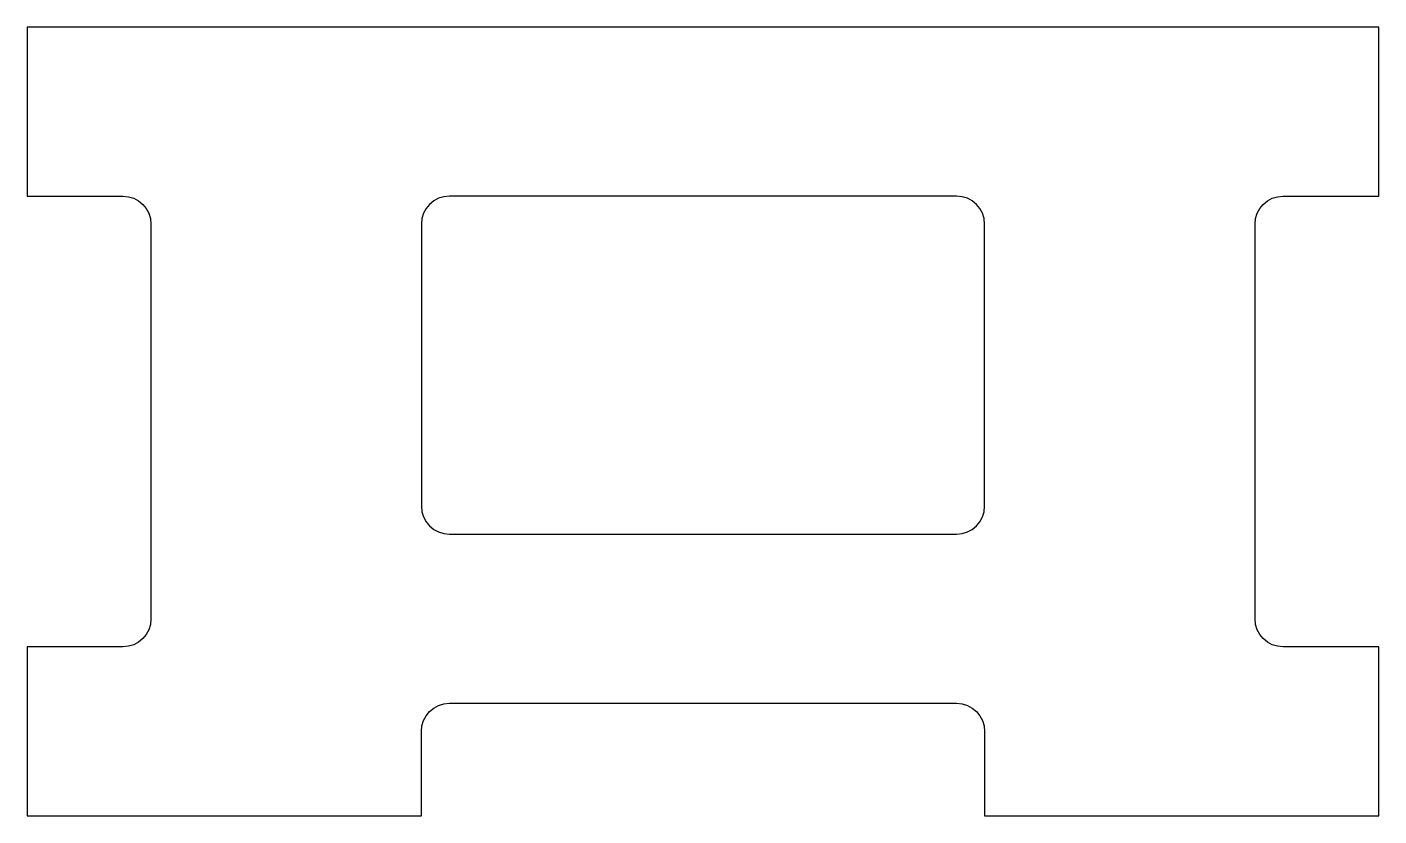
# Model space of a CAD drawing. Extents: x 0 to 168, y 70 to 168.
import ezdxf

# ---------------------------------------------------------------- set-up
doc = ezdxf.new("R2010")
doc.units = 0
doc.layers.get('0').update_dxf_attribs({"linetype": 'CONTINUOUS'})

msp = doc.modelspace()

# ---------------------------------------------------------------- linework, layer by layer
at = {"color": 7}
for points in [[(156.03982, 146.807202), (156.03982, 146.807202), (167.936051, 146.807202), (167.936051, 146.807202), (167.936051, 167.800867), (167.936051, 167.800867), (-0.013829, 167.800867), (-0.013829, 167.800867), (-0.013829, 146.807202), (-0.013829, 146.807202), (11.882402, 146.807202), (11.882402, 146.807202)], [(115.451749, 146.807202), (52.470473, 146.807202), (52.470473, 146.807202)], [(15.381393, 143.308493), (15.381393, 143.308493), (15.381393, 94.3229), (15.381393, 94.3229)], [(48.971764, 143.308493), (48.971764, 143.308493), (48.971764, 108.318864), (48.971764, 108.318864)], [(118.95074, 108.318864), (118.95074, 108.318864), (118.95074, 143.308493), (118.95074, 143.308493)], [(152.541111, 94.322618), (152.541111, 94.322618), (152.541111, 143.308493), (152.541111, 143.308493)], [(52.470473, 104.820438), (52.470473, 104.820438), (115.451749, 104.820438), (115.451749, 104.820438)], [(11.882402, 90.824473), (11.882402, 90.824473), (-0.013829, 90.824473), (-0.013829, 90.824473), (-0.013829, 69.830244), (-0.013829, 69.830244), (48.971482, 69.830244), (48.971482, 69.830244), (48.971482, 80.3275), (48.971482, 80.3275)], [(118.950458, 80.3275), (118.950458, 80.3275), (118.950458, 69.830244), (118.950458, 69.830244), (167.935769, 69.830244), (167.935769, 69.830244), (167.935769, 90.824473), (167.935769, 90.824473), (156.03982, 90.824473)], [(52.470191, 83.826491), (52.470191, 83.826491), (115.451467, 83.826491), (115.451467, 83.826491)]]:
    msp.add_lwpolyline(points, dxfattribs=at)
for points in [[(11.882402, 146.807202), (13.814778, 146.807202), (15.381393, 145.240587), (15.381393, 143.308493)], [(52.470473, 146.807202), (50.538098, 146.807202), (48.971764, 145.240587), (48.971764, 143.308493)], [(118.95074, 143.308493), (118.95074, 145.240869), (117.384124, 146.807202), (115.451749, 146.807202)], [(152.541111, 143.308493), (152.541111, 145.240869), (154.107727, 146.807202), (156.03982, 146.807202)], [(48.971764, 108.318864), (48.971764, 106.386771), (50.53838, 104.820438), (52.470473, 104.820438)], [(115.451749, 104.820438), (117.384407, 104.820438), (118.95074, 106.387053), (118.95074, 108.318864)], [(15.381393, 94.3229), (15.381393, 92.390807), (13.814778, 90.824473), (11.882402, 90.824473)], [(156.03982, 90.824191), (154.107444, 90.824191), (152.541111, 92.390807), (152.541111, 94.322618)], [(48.971482, 80.3275), (48.971482, 82.259876), (50.538098, 83.826491), (52.470191, 83.826491)], [(115.451467, 83.826491), (117.384124, 83.826491), (118.950458, 82.259593), (118.950458, 80.3275)]]:
    msp.add_open_spline(points, degree=3, dxfattribs=at)

doc.saveas('drawing.dxf')
